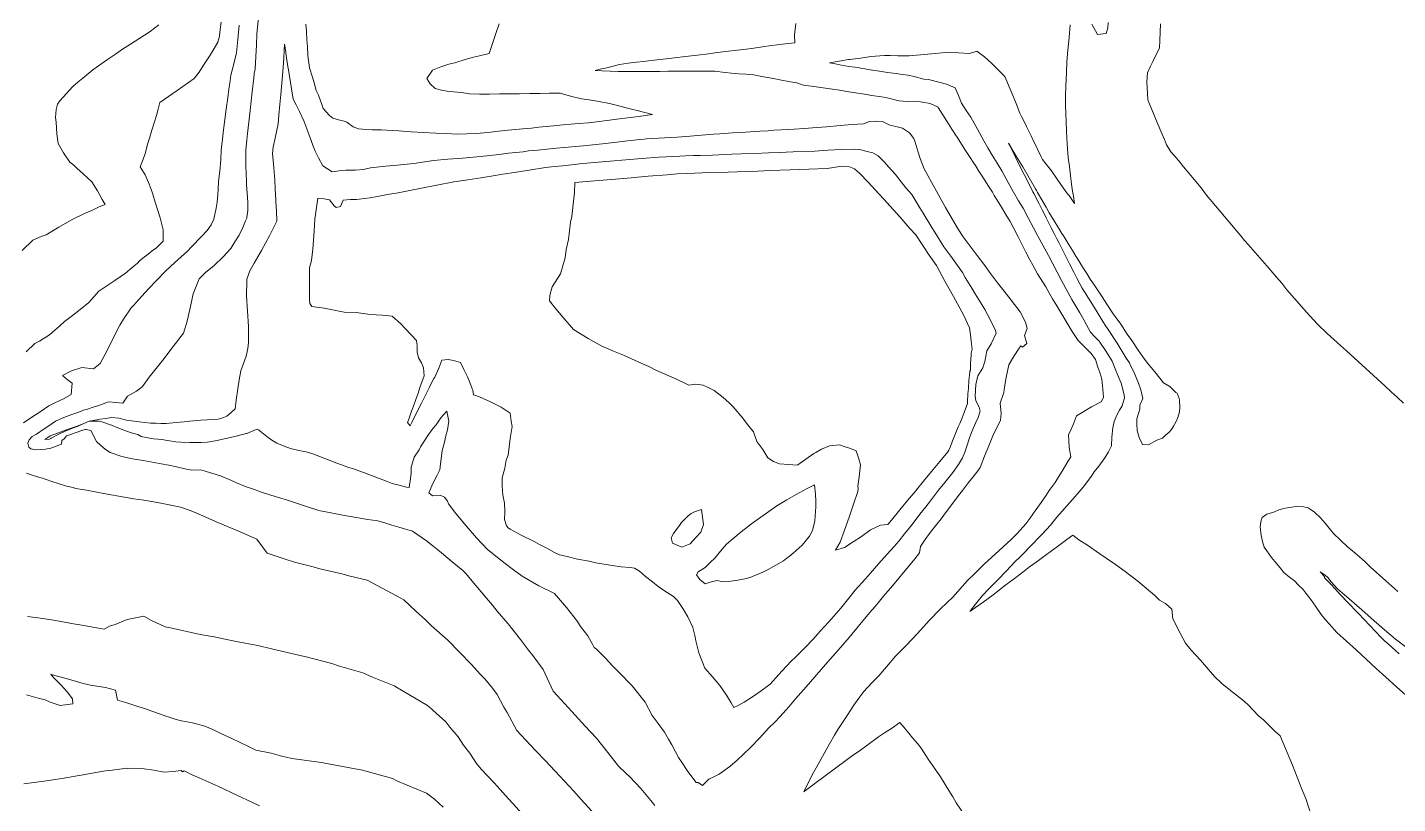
# Model space of a CAD drawing. Header units: inches. Extents: x 11351264 to 11356330, y 6702313 to 6706468.
# Drawn here: x 11354518 to 11355051, y 6703444 to 6703746 of the extents above; entities that cross this region are included whole.
import ezdxf

# ---------------------------------------------------------------- set-up
doc = ezdxf.new("R2010")
doc.units = ezdxf.units.IN
doc.header["$MEASUREMENT"] = 0
doc.layers.add('Shumate_Contours_clip1', color=7, linetype='Continuous', lineweight=0)

msp = doc.modelspace()

# ---------------------------------------------------------------- linework, layer by layer
at = {"layer": 'Shumate_Contours_clip1'}
for points, elevation in [([(11354593.38, 6703747.8), (11354593.06, 6703744.91), (11354592.76, 6703742.41), (11354592.69, 6703741.8), (11354592.14, 6703739.97), (11354590.7, 6703737.53), (11354589.21, 6703735.01), (11354586.6, 6703731), (11354584.89, 6703728.32), (11354582.98, 6703725.84), (11354576.3, 6703721.19), (11354569.56, 6703716.57), (11354568.96, 6703713.96), (11354568.32, 6703711.47), (11354566.52, 6703705.78), (11354565.76, 6703703.02), (11354564.86, 6703700.34), (11354563.95, 6703696.58), (11354562.87, 6703693.86), (11354561.95, 6703691.6), (11354563.85, 6703688.46), (11354565.24, 6703685.43), (11354566.09, 6703683.13), (11354566.91, 6703680.88), (11354567.83, 6703677.81), (11354568.75, 6703675), (11354569.69, 6703671.72), (11354570.93, 6703667.08), (11354570.87, 6703662.64), (11354568.27, 6703660.13), (11354566.6, 6703658.87), (11354565.11, 6703657.66), (11354563.56, 6703656.41), (11354561.72, 6703654.97), (11354560.85, 6703654.14), (11354558.69, 6703652.32), (11354556.25, 6703650.2), (11354552.04, 6703647.42), (11354548.96, 6703645.31), (11354545.93, 6703643.17), (11354541.95, 6703638.78), (11354538.6, 6703636.16), (11354535.63, 6703633.81), (11354532.57, 6703631.42), (11354530.54, 6703629.6), (11354528.8, 6703628.09), (11354526.63, 6703626.28), (11354522.81, 6703623.86), (11354521.03, 6703622.87), (11354517.61, 6703619.64)], 1380), ([(11354607.97, 6703749.61), (11354607.36, 6703743.22), (11354607.15, 6703738.78), (11354606.95, 6703734.45), (11354606.64, 6703729.48), (11354606.32, 6703727.76), (11354606.1, 6703726.09), (11354605.53, 6703720.69), (11354605.11, 6703717.04), (11354604.68, 6703713.38), (11354604.16, 6703708.85), (11354603.7, 6703704.54), (11354603.41, 6703701.92), (11354603.01, 6703698.21), (11354603.02, 6703695.16), (11354603.09, 6703692.11), (11354603.18, 6703688.76), (11354603.28, 6703686.06), (11354603.28, 6703684.72), (11354603.49, 6703681.32), (11354603.84, 6703677.83), (11354603.85, 6703674.53), (11354603.44, 6703671.9), (11354603.41, 6703671.63), (11354602.95, 6703670.54), (11354601.85, 6703667.91), (11354600.38, 6703664.98), (11354598.77, 6703662.43), (11354597.15, 6703659.87), (11354594.27, 6703656.54), (11354590.78, 6703653.21), (11354587.41, 6703650.44), (11354584.84, 6703648.01), (11354582.61, 6703642.22), (11354581.22, 6703636.04), (11354580.2, 6703631.58), (11354578.86, 6703626.94), (11354574.82, 6703621.7), (11354570.74, 6703616.47), (11354565.51, 6703609.76), (11354562.88, 6703606.14), (11354560.52, 6703604.38), (11354557.01, 6703602.37), (11354555.21, 6703599.69), (11354552.39, 6703599.95), (11354549.93, 6703600.17), (11354549.31, 6703600.06), (11354545.93, 6703598.85), (11354543.72, 6703598.1), (11354541.42, 6703597.35), (11354539.94, 6703596.99), (11354538.11, 6703596.21), (11354535.43, 6703595.24), (11354533.36, 6703594.51), (11354531.64, 6703593.84), (11354529.09, 6703592.73), (11354526.42, 6703590.93), (11354524.63, 6703589.68), (11354521.65, 6703587.6), (11354519.96, 6703586.7), (11354518.84, 6703585.48), (11354518.23, 6703584.22), (11354518.72, 6703582.55), (11354519.45, 6703581.92), (11354521.2, 6703581.6), (11354525.12, 6703581.78), (11354527.25, 6703582.21), (11354529.25, 6703582.98), (11354531.32, 6703583.76), (11354531.44, 6703585.23), (11354532.39, 6703585.79), (11354533.32, 6703586.97), (11354535.4, 6703587.69), (11354535.85, 6703587.86), (11354540.06, 6703589.3), (11354540.56, 6703589.42), (11354540.95, 6703589.44), (11354542.78, 6703589.09), (11354545, 6703584.76), (11354546.52, 6703583.32), (11354548.48, 6703581.64), (11354550.33, 6703580.58), (11354554.79, 6703578.94), (11354559.02, 6703578.09), (11354563.08, 6703577.39), (11354567.41, 6703576.65), (11354570.08, 6703576.17), (11354573.09, 6703575.58), (11354575.54, 6703575.08), (11354579.33, 6703574.12), (11354581.4, 6703573.78), (11354585.93, 6703573.6), (11354593.13, 6703571.46), (11354597.48, 6703569.66), (11354599.44, 6703568.76), (11354603.22, 6703567.13), (11354605.69, 6703566.44), (11354609.19, 6703565.13), (11354612.69, 6703563.98), (11354615.68, 6703563.06), (11354619.28, 6703561.97), (11354621.23, 6703561.4), (11354626.29, 6703559.73), (11354631.43, 6703558.04), (11354640.79, 6703556.16), (11354642.91, 6703555.81), (11354650.43, 6703554.54), (11354654.38, 6703553.92), (11354657.43, 6703553.08), (11354659.83, 6703552.32), (11354662.51, 6703551.5), (11354667.86, 6703549.95), (11354673.27, 6703546.22), (11354675.77, 6703544.26), (11354678.32, 6703542.17), (11354681.55, 6703539.45), (11354683.25, 6703538.02), (11354687.42, 6703534.61), (11354688.45, 6703533.6), (11354692.4, 6703528.82), (11354696.63, 6703523.86), (11354698.89, 6703521.19), (11354700.82, 6703518.89), (11354705.07, 6703513.96), (11354709.86, 6703507.82), (11354712.92, 6703503.74), (11354714.58, 6703501.59), (11354718.61, 6703496.18), (11354722.53, 6703487.74), (11354724.03, 6703486.07), (11354729.8, 6703479.86), (11354734.93, 6703474.2), (11354737.08, 6703471.99), (11354739.32, 6703469.55), (11354743.79, 6703463.96), (11354747.98, 6703458.57), (11354750.8, 6703455.93), (11354752.34, 6703454.45), (11354756.65, 6703449.92), (11354758.55, 6703447.58), (11354760.47, 6703445.25), (11354762.07, 6703443.34)], 1376), ([(11354701.6, 6703747.09), (11354700.21, 6703743.38), (11354697.7, 6703735.57), (11354693.84, 6703734.68), (11354691.5, 6703734.14), (11354688.31, 6703733.27), (11354684.33, 6703731.91), (11354681.96, 6703731.39), (11354678.92, 6703730.38), (11354675.6, 6703729.11), (11354673.39, 6703725.9), (11354674.77, 6703723.83), (11354676.68, 6703721.95), (11354679.62, 6703721.2), (11354682.27, 6703720.89), (11354686.91, 6703720.45), (11354690.01, 6703719.9), (11354693.84, 6703719.85), (11354697.74, 6703719.84), (11354701.69, 6703719.86), (11354704.41, 6703719.9), (11354704.92, 6703719.9), (11354705.35, 6703719.89), (11354709.4, 6703719.94), (11354713.45, 6703720), (11354717.51, 6703720.07), (11354721, 6703720.13), (11354721.43, 6703720.12), (11354725.2, 6703720.12), (11354729.25, 6703719.02), (11354733.56, 6703718), (11354736.54, 6703717.64), (11354740.38, 6703716.94), (11354744.43, 6703716.2), (11354747.6, 6703715.35), (11354750.95, 6703714.49), (11354753.03, 6703713.96), (11354755.17, 6703713.41), (11354757.65, 6703712.78), (11354761.22, 6703711.84), (11354757.58, 6703711.37), (11354754.7, 6703711), (11354751.54, 6703710.6), (11354749.29, 6703710.31), (11354746.35, 6703709.93), (11354743.41, 6703709.56), (11354740.47, 6703709.18), (11354736.27, 6703708.71), (11354732.28, 6703708.34), (11354729.37, 6703708.08), (11354726.46, 6703707.81), (11354722.71, 6703707.45), (11354719.85, 6703707.19), (11354717, 6703706.92), (11354714.05, 6703706.62), (11354710.71, 6703706.3), (11354707.85, 6703706.02), (11354704.99, 6703705.75), (11354701.25, 6703705.35), (11354698.29, 6703705.06), (11354695.6, 6703704.78), (11354692.73, 6703704.49), (11354685.24, 6703704.22), (11354680.91, 6703704.47), (11354676.87, 6703704.69), (11354672.1, 6703704.95), (11354667.34, 6703705.21), (11354662.57, 6703705.5), (11354657.81, 6703705.82), (11354655.81, 6703705.99), (11354652.19, 6703705.87), (11354650, 6703706.04), (11354646.82, 6703706.34), (11354644.74, 6703707.14), (11354642.33, 6703708.85), (11354641.24, 6703709.28), (11354639.06, 6703709.8), (11354636.91, 6703710.52), (11354635.56, 6703711.54), (11354633.05, 6703714.24), (11354632.42, 6703716.15), (11354631.28, 6703719.36), (11354630.44, 6703721.18), (11354629.57, 6703724.24), (11354628.91, 6703726.37), (11354627.78, 6703730.01), (11354627.15, 6703734.77), (11354626.95, 6703738.33), (11354626.77, 6703740.87), (11354626.56, 6703744.25), (11354626.34, 6703747.02)], 1376), ([(11354816.87, 6703747.19), (11354816.43, 6703742.71), (11354816.49, 6703739.77), (11354813.94, 6703739.47), (11354810.49, 6703739.05), (11354806.58, 6703738.56), (11354804.89, 6703738.3), (11354799.63, 6703737.59), (11354796.55, 6703737.17), (11354792.95, 6703736.7), (11354788.52, 6703736.19), (11354785.39, 6703735.81), (11354782.93, 6703735.52), (11354778.71, 6703734.99), (11354773.95, 6703734.41), (11354769.77, 6703733.91), (11354766.41, 6703733.52), (11354760.63, 6703732.82), (11354757.71, 6703732.49), (11354754.91, 6703732.17), (11354751.7, 6703731.81), (11354748.36, 6703731.29), (11354745.86, 6703730.68), (11354743.36, 6703730.07), (11354740.87, 6703729.45), (11354738.83, 6703728.94), (11354741.46, 6703728.84), (11354744.65, 6703728.74), (11354747.84, 6703728.64), (11354751.03, 6703728.55), (11354753.7, 6703728.55), (11354757.72, 6703728.59), (11354760.89, 6703728.62), (11354764.07, 6703728.65), (11354767.25, 6703728.67), (11354770.12, 6703728.7), (11354773.09, 6703728.72), (11354777.42, 6703728.77), (11354780.65, 6703728.76), (11354785.44, 6703728.7), (11354789.35, 6703728.27), (11354791.9, 6703728.01), (11354794.7, 6703727.7), (11354797.5, 6703727.5), (11354800.58, 6703727.26), (11354803.01, 6703726.84), (11354805.07, 6703726.46), (11354808.22, 6703725.87), (11354810.61, 6703725.35), (11354814.71, 6703724.61), (11354817.26, 6703724.17), (11354819.3, 6703723.44), (11354820.69, 6703723.17), (11354822.99, 6703722.85), (11354826.63, 6703722.33), (11354830.27, 6703721.81), (11354833.91, 6703721.29), (11354837.44, 6703720.69), (11354840.09, 6703720.27), (11354842.87, 6703719.86), (11354846.42, 6703719.32), (11354850.21, 6703718.73), (11354851.94, 6703718.43), (11354854.52, 6703717.85), (11354856.98, 6703717.14), (11354860.29, 6703716.96), (11354863.14, 6703717.05), (11354865.4, 6703716.86), (11354866.02, 6703716.67), (11354866.15, 6703716.63), (11354869.14, 6703716.16), (11354871.97, 6703714.83), (11354872.19, 6703714.69), (11354872.26, 6703714.59), (11354874.02, 6703711.82), (11354876.29, 6703708.26), (11354877.61, 6703706.18), (11354879.25, 6703703.59), (11354879.37, 6703703.41), (11354880.91, 6703700.99), (11354882.63, 6703698.3), (11354884.36, 6703695.6), (11354886.1, 6703692.91), (11354886.72, 6703692.02), (11354888.08, 6703689.9), (11354889.84, 6703687.16), (11354891.59, 6703684.43), (11354893.32, 6703681.7), (11354894.05, 6703680.36), (11354895.15, 6703678.63), (11354896.88, 6703675.86), (11354898.59, 6703673.08), (11354900.29, 6703670.31), (11354901.38, 6703668.15), (11354903.43, 6703664.1), (11354904.89, 6703661.21), (11354906.36, 6703658.33), (11354907.87, 6703655.47), (11354909.01, 6703653.36), (11354910.85, 6703649.95), (11354914.04, 6703644.95), (11354915.68, 6703642.11), (11354916.73, 6703640.25), (11354918.34, 6703637.47), (11354920.36, 6703634.29), (11354922.01, 6703631.5), (11354924.29, 6703627.55), (11354926.69, 6703624.08), (11354929.16, 6703621.59), (11354931.73, 6703619.03), (11354933.35, 6703616.62), (11354934.32, 6703613.71), (11354935.05, 6703611.56), (11354935.86, 6703609.02), (11354936.27, 6703605.18), (11354936.52, 6703601.98), (11354936.28, 6703601.37), (11354935.61, 6703600.2), (11354931.84, 6703598.24), (11354928.85, 6703596.51), (11354926.03, 6703594.76), (11354924.8, 6703591.65), (11354923.97, 6703589.65), (11354922.95, 6703587.42), (11354923.02, 6703585.06), (11354923.15, 6703582.49), (11354923.78, 6703578.88), (11354922.69, 6703577.03), (11354920.49, 6703573.26), (11354918.88, 6703570.79), (11354917.75, 6703568.93), (11354915.38, 6703565.71), (11354914.04, 6703563.71), (11354911.62, 6703560.25), (11354909.31, 6703556.9), (11354907.83, 6703554.89), (11354906.35, 6703552.75), (11354903.12, 6703549.24), (11354900.66, 6703546.67), (11354895.89, 6703542.39), (11354890.07, 6703537.11), (11354886.56, 6703533.64), (11354883.67, 6703530.77), (11354880.68, 6703527.46), (11354878.01, 6703524.47), (11354873.2, 6703519.71), (11354868.73, 6703515.23), (11354865.47, 6703511.59), (11354862.43, 6703508.19), (11354859.3, 6703505.06), (11354855.69, 6703501.35), (11354852.16, 6703497.18), (11354849.2, 6703493.68), (11354846.72, 6703491.21), (11354843.17, 6703487.52), (11354840.73, 6703484.19), (11354839.47, 6703482.28), (11354836.84, 6703478.37), (11354833.52, 6703473.26), (11354831.98, 6703470.64), (11354829.99, 6703467.25), (11354826.56, 6703461.23), (11354824.84, 6703457.94), (11354823.3, 6703455.21), (11354820.36, 6703449.4), (11354820.26, 6703449.24), (11354820.21, 6703449.14), (11354820, 6703448.68), (11354820.32, 6703448.91), (11354820.59, 6703449.11), (11354824.32, 6703451.84), (11354828.33, 6703454.82), (11354832.34, 6703457.8), (11354836.38, 6703460.87), (11354838.46, 6703462.34), (11354841.97, 6703464.87), (11354844.56, 6703466.72), (11354849.03, 6703470.07), (11354851.8, 6703471.8), (11354854.07, 6703473.26), (11354857.35, 6703475.54), (11354858.86, 6703473.75), (11354860.77, 6703471.49), (11354862.29, 6703469.69), (11354864.16, 6703467.4), (11354865.57, 6703465.66), (11354868.33, 6703461.35), (11354872.02, 6703456.15), (11354873.18, 6703454.47), (11354876.36, 6703449.21), (11354877.89, 6703446.67), (11354879.18, 6703444.39), (11354882.29, 6703439.9)], 1374), ([(11354938.3, 6703747.7), (11354938.24, 6703745.53), (11354937.6, 6703743.4), (11354934.2, 6703742.99), (11354931.98, 6703747.05)], 1372), ([(11354958.67, 6703747.14), (11354958.43, 6703740.7), (11354958.32, 6703737.76), (11354955.75, 6703732.49), (11354954.75, 6703730.69), (11354953.69, 6703728.07), (11354953.39, 6703724.55), (11354953.76, 6703717.78), (11354953.76, 6703717.53), (11354953.83, 6703717.38), (11354953.87, 6703717.23), (11354955.51, 6703713.17), (11354957.35, 6703708.83), (11354959.22, 6703704.49), (11354960.24, 6703702.13), (11354961.07, 6703700.15), (11354961.89, 6703698.73), (11354962.73, 6703697.36), (11354964.2, 6703695.66), (11354966.27, 6703693.18), (11354967.68, 6703691.56), (11354969.8, 6703688.98), (11354971.12, 6703687.46), (11354974.51, 6703683.37), (11354976.52, 6703680.58), (11354978.03, 6703678.83), (11354980.04, 6703676.39), (11354981.49, 6703674.72), (11354983.57, 6703672.19), (11354984.94, 6703670.6), (11354988.4, 6703666.49), (11354989.88, 6703664.73), (11354991.36, 6703662.93), (11354992.72, 6703661.42), (11354996.43, 6703657.19), (11355000, 6703653.09), (11355000.12, 6703652.95), (11355003.81, 6703648.71), (11355005.81, 6703646.28), (11355007.85, 6703643.76), (11355011.87, 6703639.19), (11355015.37, 6703635.24), (11355019.69, 6703630.39), (11355023.48, 6703626.84), (11355028.73, 6703622.08), (11355030.97, 6703620.05), (11355038.46, 6703613.23), (11355045.94, 6703606.4), (11355048.35, 6703604.17), (11355050.73, 6703602), (11355053.23, 6703599.75)], 1370), ([(11354569.26, 6703746.68), (11354565.81, 6703744.12), (11354563.57, 6703742.68), (11354558.25, 6703739.17), (11354555.02, 6703737.23), (11354552.42, 6703735.37), (11354549.3, 6703733.24), (11354543.55, 6703729.26), (11354539.64, 6703726.01), (11354537.7, 6703724.44), (11354535.71, 6703722.81), (11354530.66, 6703717.21), (11354529.79, 6703715.89), (11354529.25, 6703713.82), (11354529.08, 6703710.76), (11354529.24, 6703708.95), (11354529.52, 6703704.37), (11354530.03, 6703700.62), (11354532.08, 6703697.04), (11354534.58, 6703693.31), (11354536.2, 6703692.16), (11354537.28, 6703691.07), (11354539.74, 6703688.85), (11354543.19, 6703685.74), (11354545.36, 6703682.17), (11354547.22, 6703678.91), (11354548.29, 6703676.89), (11354546, 6703676), (11354543.39, 6703674.69), (11354540.06, 6703673.31), (11354535.49, 6703671.03), (11354530.28, 6703668.08), (11354525.37, 6703665.18), (11354523.39, 6703664.48), (11354520.18, 6703663.08), (11354516.06, 6703659.09)], 1382), ([(11354600.4, 6703746.66), (11354599.94, 6703741.04), (11354599.41, 6703735.86), (11354598.18, 6703731.09), (11354597.16, 6703727.23), (11354596.75, 6703724.05), (11354596.45, 6703721.78), (11354595.99, 6703718.41), (11354595.4, 6703713.93), (11354594.91, 6703709.92), (11354594.41, 6703705.91), (11354593.82, 6703701.17), (11354593.5, 6703698.15), (11354593.29, 6703694.21), (11354592.93, 6703689.92), (11354592.46, 6703685.8), (11354592.28, 6703682.82), (11354592.09, 6703680.65), (11354591.85, 6703677.76), (11354591.47, 6703675.47), (11354590.59, 6703671.19), (11354589.51, 6703669.03), (11354587.96, 6703666.82), (11354585.99, 6703664.55), (11354581.73, 6703660.28), (11354580.36, 6703658.83), (11354576.67, 6703655.51), (11354573.73, 6703652.85), (11354571.74, 6703650.94), (11354568.24, 6703647.42), (11354565.28, 6703644.26), (11354562.64, 6703641.27), (11354560.28, 6703638.63), (11354559.61, 6703637.95), (11354558.39, 6703636.79), (11354555.47, 6703632.32), (11354553.99, 6703630.05), (11354551.21, 6703624.43), (11354549.33, 6703620.64), (11354546.4, 6703615.18), (11354543.75, 6703613.01), (11354539.22, 6703613.56), (11354535.28, 6703612.3), (11354531.8, 6703610.48), (11354533.58, 6703608.94), (11354535.49, 6703607.43), (11354535.12, 6703603.02), (11354532.16, 6703601.43), (11354528.81, 6703599.88), (11354526.46, 6703598.68), (11354523.42, 6703596.65), (11354519.08, 6703593.8), (11354516.54, 6703592.09)], 1378), ([(11354923.57, 6703746.76), (11354923.11, 6703741.85), (11354922.62, 6703736.94), (11354922.25, 6703732.3), (11354922.09, 6703728.08), (11354921.87, 6703722.98), (11354921.79, 6703718.84), (11354921.69, 6703715.25), (11354921.84, 6703712.44), (11354921.95, 6703709.03), (11354922.16, 6703705.51), (11354922.29, 6703702.74), (11354922.48, 6703698.52), (11354922.8, 6703695.14), (11354923.27, 6703691.67), (11354923.71, 6703688.21), (11354924.14, 6703684.75), (11354924.43, 6703682.11), (11354924.79, 6703680.1), (11354925.27, 6703677.28), (11354923.11, 6703680.37), (11354922.51, 6703681.08), (11354920.88, 6703683.33), (11354918.56, 6703686.71), (11354916.26, 6703689.97), (11354914.26, 6703692.55), (11354912.82, 6703694.35), (11354912.29, 6703695.47), (11354912.25, 6703695.55), (11354911.29, 6703697.54), (11354910.31, 6703699.56), (11354909.33, 6703701.58), (11354908.35, 6703703.61), (11354906.6, 6703707.21), (11354905.65, 6703709.15), (11354904.69, 6703711.09), (11354904.02, 6703712.4), (11354902.56, 6703716.13), (11354901.01, 6703719.89), (11354899.87, 6703722.67), (11354898.3, 6703726.4), (11354897.59, 6703727.13), (11354895.82, 6703728.98), (11354893.07, 6703731.77), (11354890.23, 6703734.34), (11354887.24, 6703736.54), (11354884.39, 6703735.57), (11354880.11, 6703735.84), (11354876.58, 6703736.05), (11354868.21, 6703735.3), (11354861.02, 6703734.72), (11354858.59, 6703734.7), (11354856.56, 6703734.69), (11354853.51, 6703734.79), (11354851.32, 6703734.87), (11354846.07, 6703734.45), (11354842.05, 6703733.84), (11354837.91, 6703733.21), (11354837.32, 6703733.21), (11354833.8, 6703732.64), (11354829.97, 6703731.97), (11354832.22, 6703731.55), (11354834.61, 6703731.09), (11354837.51, 6703730.58), (11354839.97, 6703730.23), (11354843.75, 6703729.6), (11354845.79, 6703729.26), (11354850.27, 6703728.55), (11354852.42, 6703728.25), (11354855.94, 6703727.76), (11354857.52, 6703727.5), (11354860.42, 6703727.18), (11354862.88, 6703726.71), (11354866.71, 6703725.59), (11354868.43, 6703725.5), (11354872.95, 6703724.34), (11354875.45, 6703723.69), (11354878.78, 6703722.2), (11354880.08, 6703719.33), (11354881.37, 6703716.27), (11354883.08, 6703713.49), (11354884.97, 6703710.85), (11354887.51, 6703706.18), (11354889.98, 6703701.67), (11354891.6, 6703698.94), (11354893.28, 6703696.1), (11354895.16, 6703692.95), (11354896.95, 6703689.98), (11354899.41, 6703685.52), (11354901.52, 6703681.66), (11354903.5, 6703678.34), (11354905.24, 6703675.43), (11354907.39, 6703671.51), (11354909.36, 6703667.81), (11354910.92, 6703664.86), (11354912.88, 6703661.15), (11354915.08, 6703657.04), (11354916.67, 6703654.07), (11354918.46, 6703650.64), (11354920.16, 6703647.31), (11354922.61, 6703642.88), (11354924.2, 6703640.04), (11354927.32, 6703634.87), (11354928.86, 6703632.12), (11354929.93, 6703630.13), (11354931.5, 6703627.31), (11354933.18, 6703625.51), (11354934.87, 6703623.82), (11354937.51, 6703619.8), (11354939.93, 6703615.98), (11354941, 6703613.08), (11354942.25, 6703610.22), (11354943.43, 6703607.51), (11354944.59, 6703602.88), (11354944.68, 6703601.74), (11354943.76, 6703598.65), (11354942.69, 6703596.92), (11354941.72, 6703595.06), (11354940.7, 6703592.61), (11354940.12, 6703590.17), (11354939.7, 6703586.46), (11354939.58, 6703583.09), (11354938.41, 6703580.74), (11354937.06, 6703578.4), (11354934.7, 6703575.28), (11354932.95, 6703573), (11354931.79, 6703571.33), (11354928.63, 6703567.07), (11354925.54, 6703563.48), (11354922.41, 6703559.89), (11354918.38, 6703555.4), (11354915.94, 6703552.33), (11354912.63, 6703548.82), (11354911.04, 6703547.17), (11354909.28, 6703545.32), (11354907.47, 6703543.44), (11354905.91, 6703541.81), (11354903.9, 6703539.72), (11354902.1, 6703538.03), (11354898.75, 6703534.56), (11354895.41, 6703531.09), (11354892.07, 6703527.63), (11354889.37, 6703524.79), (11354886.81, 6703521.56), (11354884.58, 6703518.75), (11354886.75, 6703520.26), (11354889.79, 6703522.38), (11354893.63, 6703525.24), (11354898.59, 6703529.07), (11354901.38, 6703531.21), (11354905.14, 6703534.08), (11354907.77, 6703536.05), (11354909.46, 6703537.3), (11354911.19, 6703538.57), (11354913.79, 6703540.5), (11354916.28, 6703542.33), (11354918.12, 6703543.67), (11354920.18, 6703545.16), (11354922.27, 6703546.69), (11354924.65, 6703548.36), (11354926.98, 6703546.61), (11354930.64, 6703544.21), (11354934.73, 6703541.43), (11354941.16, 6703537.03), (11354944.91, 6703534.22), (11354949.87, 6703530.47), (11354956.42, 6703524.92), (11354958.35, 6703523.18), (11354960.67, 6703521.8), (11354963.12, 6703519.69), (11354963.52, 6703515.85), (11354966.29, 6703510.37), (11354968.37, 6703506.44), (11354970.58, 6703503.72), (11354972.38, 6703501.71), (11354974.25, 6703499.78), (11354979.74, 6703493.5), (11354982.59, 6703490.77), (11354985.93, 6703488.09), (11354990.52, 6703484.44), (11354992.59, 6703482.55), (11354996.84, 6703478.24), (11354998.87, 6703476.46), (11355000, 6703475.34), (11355003.25, 6703472.11), (11355005.19, 6703470.37), (11355010.07, 6703459.03), (11355013.7, 6703449.73), (11355015.2, 6703446.05), (11355017.37, 6703439.15)], 1372), ([(11354517.76, 6703572.49), (11354520.37, 6703571.63), (11354522.94, 6703570.8), (11354523.94, 6703570.51), (11354525.07, 6703570.11), (11354527.93, 6703569.14), (11354530.07, 6703568.45), (11354533.3, 6703567.43), (11354535.94, 6703566.9), (11354536.86, 6703566.59), (11354540.48, 6703566.02), (11354548.45, 6703564.51), (11354555.91, 6703563.14), (11354559.45, 6703562.56), (11354563.33, 6703561.95), (11354565.7, 6703561.61), (11354569.39, 6703560.91), (11354573.91, 6703560.02), (11354577.67, 6703559.31), (11354581.81, 6703557.81), (11354586.36, 6703555.88), (11354591.23, 6703553.73), (11354594.59, 6703552.3), (11354599.87, 6703550.09), (11354607.29, 6703546.91), (11354611.38, 6703541.47), (11354617.92, 6703539.18), (11354622.01, 6703537.91), (11354629.17, 6703536.14), (11354631.35, 6703535.49), (11354640.83, 6703533.23), (11354643.14, 6703532.66), (11354650.23, 6703530.9), (11354661.68, 6703524.82), (11354664.45, 6703523.27), (11354669.08, 6703518.81), (11354672.86, 6703515.44), (11354675.29, 6703513.13), (11354681.55, 6703507.65), (11354686.22, 6703502.77), (11354690.72, 6703498.13), (11354694.12, 6703494.34), (11354696.02, 6703492.54), (11354698.93, 6703488.95), (11354700.76, 6703486.42), (11354703.32, 6703481.56), (11354704.59, 6703479.42), (11354708.46, 6703472.47), (11354711.82, 6703468.88), (11354715.78, 6703464.64), (11354719.5, 6703460.74), (11354723.15, 6703456.87), (11354727.08, 6703452.67), (11354730.47, 6703449.04), (11354733.46, 6703445.72), (11354738.84, 6703439.71)], 1378), ([(11355050.9, 6703526.55), (11355046.29, 6703530.63), (11355040.16, 6703536.09), (11355038.55, 6703537.82), (11355036.93, 6703539.22), (11355035.25, 6703540.65), (11355033.49, 6703542.15), (11355031.44, 6703543.91), (11355025.92, 6703549.1), (11355024.27, 6703551.08), (11355022.7, 6703553.08), (11355020.85, 6703555.19), (11355018.52, 6703557.35), (11355016.84, 6703558.52), (11355016.07, 6703558.97), (11355014.31, 6703559.44), (11355011.37, 6703559.59), (11355007.16, 6703558.83), (11355004.75, 6703558.2), (11355003.04, 6703557.41), (11355000.13, 6703556.59), (11355000, 6703556.5), (11354998.23, 6703555.21), (11354997.95, 6703554.68), (11354997.82, 6703554.13), (11354997.73, 6703553.47), (11354997.47, 6703551.63), (11354997.83, 6703548.32), (11354998.34, 6703545.97), (11354999.01, 6703543.76), (11355000, 6703542.36), (11355001.88, 6703539.71), (11355003.11, 6703538.12), (11355005.18, 6703535.65), (11355006.62, 6703533.91), (11355008.86, 6703532.13), (11355010.76, 6703530.6), (11355012.39, 6703528.99), (11355013.99, 6703527.44), (11355015.25, 6703525.85), (11355017.15, 6703523.39), (11355018.99, 6703520.79), (11355021.19, 6703517.61), (11355022.89, 6703515.44), (11355024.25, 6703513.93), (11355027.23, 6703510.61), (11355030.98, 6703507.2), (11355034.73, 6703503.79), (11355038.81, 6703500.05), (11355042.56, 6703496.62), (11355046.33, 6703493.19), (11355050.49, 6703489.41), (11355056.49, 6703484.08)], 1370), ([(11355054.73, 6703504.45), (11355050.1, 6703507.98), (11355048.26, 6703509.53), (11355046.69, 6703510.88), (11355041.8, 6703515.13), (11355036.91, 6703519.37), (11355032.02, 6703523.6), (11355027.46, 6703527.53), (11355025.08, 6703530.24), (11355023.72, 6703531.92), (11355022.71, 6703532.89), (11355020.8, 6703534.11), (11355022.4, 6703532.34), (11355022.47, 6703531.84), (11355024.61, 6703529.61), (11355026.8, 6703527.32), (11355027.04, 6703527.04), (11355031.18, 6703522.68), (11355035.63, 6703517.99), (11355040.07, 6703513.3), (11355044.51, 6703508.61), (11355045.83, 6703507.39), (11355047.17, 6703506.15), (11355051.53, 6703502.34)], 1368), ([(11354518.09, 6703516.83), (11354521.09, 6703516.38), (11354524.15, 6703516.02), (11354528.28, 6703515.38), (11354531.94, 6703514.69), (11354535.19, 6703514.11), (11354539.33, 6703513.4), (11354544.36, 6703512.51), (11354547.95, 6703511.92), (11354550.01, 6703512.99), (11354552.18, 6703513.66), (11354556.85, 6703515.58), (11354563.31, 6703516.97), (11354566.34, 6703515.27), (11354571.63, 6703512.79), (11354573.77, 6703512.45), (11354585.33, 6703509.85), (11354590.73, 6703508.95), (11354599.28, 6703507.09), (11354607.68, 6703505.5), (11354613.02, 6703504.18), (11354624.72, 6703501.53), (11354626.01, 6703501.24), (11354636.48, 6703498.57), (11354639.4, 6703497.54), (11354648.48, 6703494.85), (11354652.3, 6703493.26), (11354660.77, 6703489.79), (11354664.27, 6703487.83), (11354673.62, 6703482.26), (11354674.59, 6703481.49), (11354675.17, 6703480.97), (11354675.73, 6703480.42), (11354680.76, 6703475.86), (11354682.31, 6703473.84), (11354685.66, 6703470.02), (11354687.66, 6703466.8), (11354690.11, 6703463.7), (11354692.77, 6703459.67), (11354694.59, 6703457.41), (11354699.57, 6703452.09), (11354701.89, 6703449.56), (11354704.06, 6703447.28), (11354710.78, 6703439.88)], 1380), ([(11354517.73, 6703486.36), (11354522.24, 6703485.06), (11354525.06, 6703484.35), (11354527, 6703483.54), (11354530.79, 6703482.14), (11354535.78, 6703482.9), (11354535.63, 6703484.8), (11354533.55, 6703487.46), (11354531.18, 6703490.15), (11354528.29, 6703493.14), (11354527.51, 6703494.04), (11354527.25, 6703494.33), (11354527.9, 6703494.15), (11354530.16, 6703493.51), (11354532.65, 6703492.82), (11354535.91, 6703491.96), (11354539.81, 6703490.75), (11354542.65, 6703490.05), (11354548.41, 6703489.23), (11354552.4, 6703488.12), (11354553.18, 6703484.22), (11354556.77, 6703483.22), (11354561.01, 6703481.86), (11354563.68, 6703480.98), (11354566.93, 6703479.83), (11354569.51, 6703478.96), (11354571.88, 6703478.12), (11354573.26, 6703477.69), (11354575.95, 6703476.75), (11354578.04, 6703476.21), (11354582.26, 6703475.42), (11354587.04, 6703474.22), (11354590.14, 6703472.89), (11354593.3, 6703471.38), (11354597.53, 6703469.37), (11354604.05, 6703466.25), (11354606.88, 6703464.89), (11354612.85, 6703463.65), (11354616.46, 6703462.69), (11354620.94, 6703461.66), (11354632.47, 6703460.01), (11354638.61, 6703458.94), (11354648.46, 6703457.01), (11354660.09, 6703453.85), (11354662, 6703452.85), (11354673.24, 6703448.07), (11354676.4, 6703445.86), (11354679.72, 6703442.7)], 1382), ([(11354516.65, 6703451.78), (11354523.56, 6703452.68), (11354531.66, 6703453.83), (11354537.51, 6703454.85), (11354539.72, 6703455.25), (11354543.33, 6703455.92), (11354548.5, 6703456.77), (11354551.08, 6703457.12), (11354555.85, 6703457.69), (11354556.56, 6703457.84), (11354557.02, 6703457.72), (11354559.35, 6703457.84), (11354563.53, 6703457.59), (11354567.24, 6703457.12), (11354571.32, 6703456.29), (11354574.78, 6703456.5), (11354577.92, 6703456.93), (11354578.43, 6703456.48), (11354579.04, 6703456.76), (11354582.22, 6703455.31), (11354585.14, 6703453.99), (11354588.67, 6703452.4), (11354592.19, 6703450.82), (11354599.8, 6703447.17), (11354605.35, 6703444.6), (11354608.38, 6703443.19)], 1384)]:
    msp.add_lwpolyline(points, dxfattribs=dict(at, elevation=elevation))
for points, elevation in [([(11354524.84, 6703585.53), (11354526.74, 6703585.71), (11354527.23, 6703585.91), (11354527.38, 6703586.06), (11354530.36, 6703587.6), (11354533.29, 6703589.02), (11354533.32, 6703589.05), (11354533.4, 6703589.08), (11354535.64, 6703589.95), (11354537.86, 6703590.8), (11354537.88, 6703590.81), (11354540, 6703591.75), (11354542.13, 6703592.69), (11354545.83, 6703592.74), (11354546.59, 6703592.58), (11354550.83, 6703591.16), (11354553.21, 6703590.13), (11354554.94, 6703589.5), (11354556.98, 6703588.73), (11354559.02, 6703588.1), (11354561.04, 6703587.49), (11354562.37, 6703586.74), (11354564.98, 6703586.19), (11354567.12, 6703585.84), (11354568.77, 6703585.73), (11354570.36, 6703585.55), (11354572.52, 6703585.22), (11354575.83, 6703584.72), (11354577.81, 6703584.6), (11354581.26, 6703584.4), (11354585.68, 6703584.4), (11354588.15, 6703584.52), (11354591.93, 6703585.23), (11354594.56, 6703585.81), (11354595.45, 6703585.92), (11354595.96, 6703586.09), (11354599.74, 6703587.04), (11354603.14, 6703587.85), (11354603.29, 6703587.92), (11354603.36, 6703587.96), (11354606.99, 6703589.49), (11354607.5, 6703589.57), (11354607.92, 6703589.36), (11354611.26, 6703586.71), (11354613.16, 6703585.37), (11354615.12, 6703584.22), (11354617.94, 6703582.99), (11354620.37, 6703582.06), (11354623.61, 6703581.36), (11354626.44, 6703580.8), (11354629.03, 6703580.02), (11354633.72, 6703578.26), (11354638.36, 6703576.42), (11354643.1, 6703574.7), (11354645.24, 6703574.02), (11354647.31, 6703573.27), (11354649.19, 6703572.57), (11354653.61, 6703570.96), (11354657.96, 6703569.29), (11354659.9, 6703568.54), (11354662.61, 6703567.82), (11354665.45, 6703567.08), (11354666.48, 6703566.9), (11354667.08, 6703570.4), (11354667.3, 6703572.63), (11354667.27, 6703574.79), (11354667.79, 6703576.5), (11354668.44, 6703578.66), (11354670.37, 6703581.57), (11354670.97, 6703582.72), (11354672.89, 6703585.72), (11354673.79, 6703587.19), (11354675.88, 6703589.96), (11354677.04, 6703591.28), (11354678.84, 6703593.99), (11354681.19, 6703596.63), (11354681.94, 6703592.67), (11354681.41, 6703589.33), (11354680.84, 6703587.01), (11354680.15, 6703584.06), (11354679.43, 6703581.36), (11354679.07, 6703579.05), (11354678.71, 6703576.08), (11354678.47, 6703573.83), (11354677.37, 6703571.78), (11354675.69, 6703568.51), (11354674.19, 6703564.85), (11354675.59, 6703563.71), (11354678.58, 6703563.97), (11354680.26, 6703563.14), (11354681.2, 6703562), (11354681.48, 6703561.58), (11354681.9, 6703560.58), (11354684.75, 6703556.85), (11354688.71, 6703552.02), (11354692.74, 6703547.34), (11354697, 6703542.84), (11354702, 6703538.84), (11354703.88, 6703537.39), (11354707.14, 6703534.98), (11354710.53, 6703532.43), (11354716.99, 6703528.68), (11354723.01, 6703525.69), (11354727.68, 6703520.34), (11354731.98, 6703514.87), (11354733.2, 6703512.87), (11354735.95, 6703509.31), (11354737.93, 6703505.8), (11354738.46, 6703504.74), (11354739.4, 6703504.15), (11354742.69, 6703500.72), (11354745.79, 6703497.49), (11354747.98, 6703495.27), (11354753.28, 6703489.84), (11354758.29, 6703483.51), (11354761.01, 6703478.29), (11354763.37, 6703475.18), (11354765.77, 6703471.82), (11354767.39, 6703469.11), (11354768.7, 6703466.87), (11354770.12, 6703464.19), (11354771.22, 6703461.94), (11354772.63, 6703459.95), (11354774.69, 6703456.97), (11354776.02, 6703455.04), (11354778.2, 6703452.31), (11354778.96, 6703452.33), (11354780.57, 6703451.15), (11354783.07, 6703453.58), (11354785.05, 6703454.53), (11354787.05, 6703455.55), (11354791.26, 6703458.54), (11354794.1, 6703460.95), (11354796.53, 6703463.28), (11354799.2, 6703465.84), (11354802.72, 6703469.54), (11354806.42, 6703473.47), (11354808.58, 6703475.62), (11354810.84, 6703477.91), (11354814.11, 6703481.66), (11354816.8, 6703484.75), (11354820.87, 6703489.43), (11354824.32, 6703493.4), (11354827.58, 6703497.16), (11354830.36, 6703500.35), (11354834.21, 6703504.73), (11354837.65, 6703508.68), (11354841.8, 6703513.67), (11354845.56, 6703518.18), (11354847.72, 6703520.74), (11354849.42, 6703522.78), (11354851.03, 6703524.69), (11354854.43, 6703528.72), (11354856.95, 6703531.73), (11354860.69, 6703536.16), (11354863.2, 6703539.23), (11354865.03, 6703541.52), (11354865.38, 6703543.99), (11354867.22, 6703546.72), (11354868.89, 6703549.02), (11354871.15, 6703551.98), (11354873.4, 6703554.73), (11354875.51, 6703557.55), (11354877.61, 6703560.37), (11354880.14, 6703563.82), (11354881.69, 6703565.75), (11354884.05, 6703568.84), (11354885.87, 6703571.13), (11354887.71, 6703573.38), (11354888.56, 6703574.64), (11354890.3, 6703579.09), (11354891.87, 6703583.14), (11354893.48, 6703587.07), (11354896.43, 6703593.12), (11354896.73, 6703595.74), (11354896.4, 6703599.66), (11354897.76, 6703603.84), (11354898.07, 6703605.87), (11354898.63, 6703609.66), (11354899.69, 6703614.58), (11354901.13, 6703617.06), (11354902.07, 6703618.53), (11354903.52, 6703620.73), (11354904.44, 6703621.99), (11354905.03, 6703621.43), (11354906.71, 6703622.86), (11354905.77, 6703625.94), (11354906.81, 6703628.71), (11354906.2, 6703631.23), (11354904.17, 6703635.17), (11354900.61, 6703639.78), (11354897.85, 6703643.28), (11354895.33, 6703646.51), (11354892.55, 6703650.11), (11354890.35, 6703653.19), (11354887.42, 6703657.06), (11354884.68, 6703660.69), (11354881.94, 6703664.31), (11354879.95, 6703667.29), (11354875.11, 6703675.79), (11354870.92, 6703683.3), (11354869.7, 6703685.54), (11354866.84, 6703690.75), (11354865.19, 6703694.77), (11354864.4, 6703697.28), (11354863.34, 6703701.18), (11354862.71, 6703702.6), (11354861.04, 6703704.71), (11354858.38, 6703706.59), (11354855.77, 6703707.28), (11354853.48, 6703707.7), (11354850.61, 6703709.16), (11354848.44, 6703709.28), (11354845.5, 6703709.19), (11354843.21, 6703708.27), (11354838.74, 6703707.96), (11354834.1, 6703707.59), (11354828.85, 6703707.12), (11354823.43, 6703706.72), (11354820.27, 6703706.5), (11354816.28, 6703706.23), (11354813.86, 6703706.08), (11354811.23, 6703705.91), (11354808.4, 6703705.74), (11354806.19, 6703705.6), (11354802.94, 6703705.4), (11354797.32, 6703705.05), (11354792.22, 6703704.71), (11354787.33, 6703704.39), (11354784.82, 6703704.22), (11354781.78, 6703704.02), (11354778.66, 6703703.7), (11354775.78, 6703703.43), (11354770.78, 6703703.11), (11354765.77, 6703702.81), (11354758.87, 6703702.44), (11354756.84, 6703702.23), (11354755.01, 6703702.02), (11354751.38, 6703701.62), (11354748.35, 6703701.26), (11354742.9, 6703700.66), (11354736.85, 6703699.99), (11354734.28, 6703699.75), (11354726.85, 6703699.05), (11354723.86, 6703698.77), (11354720.22, 6703698.42), (11354716.6, 6703698.07), (11354712.97, 6703697.71), (11354710.85, 6703697.41), (11354705.22, 6703696.81), (11354701.56, 6703696.39), (11354697.92, 6703695.96), (11354694.24, 6703695.52), (11354687.29, 6703694.98), (11354681.6, 6703694.48), (11354675.94, 6703693.95), (11354668.38, 6703692.89), (11354661.91, 6703692.24), (11354657.3, 6703691.79), (11354651.53, 6703691.18), (11354648.75, 6703690.52), (11354645.5, 6703690.25), (11354641.87, 6703690.19), (11354639.38, 6703690.03), (11354636.64, 6703689.65), (11354633.01, 6703691.99), (11354631.25, 6703695.09), (11354629.97, 6703697.67), (11354629.26, 6703699.58), (11354628.44, 6703701.83), (11354627.1, 6703705.3), (11354625.53, 6703709.41), (11354623.89, 6703712.99), (11354622.55, 6703715.65), (11354621.49, 6703717.81), (11354620.91, 6703721.04), (11354620.36, 6703724.28), (11354619.83, 6703727.53), (11354619.46, 6703730.02), (11354619.36, 6703730.47), (11354618.88, 6703733.87), (11354618.42, 6703737.08), (11354618.11, 6703739.21), (11354617.96, 6703736.83), (11354617.75, 6703733.73), (11354617.51, 6703730.24), (11354617.17, 6703725.54), (11354616.93, 6703722.59), (11354616.67, 6703719.65), (11354616.23, 6703715.71), (11354615.91, 6703711.66), (11354615.56, 6703708.29), (11354614.58, 6703703.39), (11354613.63, 6703699.19), (11354613.35, 6703696.77), (11354613.62, 6703693.99), (11354613.9, 6703691.2), (11354614.37, 6703686.44), (11354614.4, 6703682.88), (11354614.66, 6703678.81), (11354614.67, 6703677.83), (11354614.95, 6703674.44), (11354615.07, 6703670.48), (11354612.22, 6703664.73), (11354610.79, 6703662.19), (11354609.09, 6703659.01), (11354606.3, 6703654.12), (11354604.62, 6703651.15), (11354603.43, 6703647.94), (11354603.37, 6703647.24), (11354603.28, 6703641.43), (11354603.62, 6703635.49), (11354604.01, 6703629.54), (11354604.11, 6703623.85), (11354604.12, 6703623.71), (11354604.12, 6703623.63), (11354604.06, 6703623.29), (11354603.78, 6703620.89), (11354603.1, 6703618.03), (11354602.11, 6703615.15), (11354601.13, 6703612.27), (11354600.46, 6703608.79), (11354599.96, 6703605.33), (11354599.25, 6703600.86), (11354598.88, 6703597.46), (11354597.35, 6703596.07), (11354595.64, 6703594.68), (11354593.7, 6703593.89), (11354592.3, 6703593.51), (11354587.95, 6703593.23), (11354585.4, 6703593.09), (11354581.25, 6703592.72), (11354579.1, 6703592.5), (11354575.91, 6703592.18), (11354572.09, 6703591.81), (11354569.97, 6703591.77), (11354568.03, 6703591.87), (11354565.93, 6703591.96), (11354561.6, 6703592.39), (11354558.58, 6703592.82), (11354556.59, 6703593.09), (11354553.64, 6703593.85), (11354550.98, 6703594.08), (11354548.56, 6703593.73), (11354546.41, 6703593.46), (11354545.85, 6703593.31), (11354542.13, 6703592.73), (11354539.99, 6703591.79), (11354537.87, 6703590.85), (11354537.85, 6703590.84), (11354535.56, 6703590.08), (11354533.26, 6703589.32), (11354530.19, 6703588.2), (11354526.97, 6703587), (11354526, 6703586.39)], 1374), ([(11354899.59, 6703700.77), (11354900.03, 6703699.87), (11354900.05, 6703699.85), (11354900.06, 6703699.81), (11354902.28, 6703695.35), (11354904.54, 6703690.83), (11354906.81, 6703686.31), (11354909.09, 6703681.8), (11354909.42, 6703681.19), (11354911.47, 6703677.15), (11354912.62, 6703674.88), (11354913.78, 6703672.61), (11354914.25, 6703671.71), (11354916.19, 6703667.88), (11354917.35, 6703665.59), (11354918.51, 6703663.31), (11354919.15, 6703662.1), (11354920.98, 6703658.48), (11354922.15, 6703656.19), (11354923.32, 6703653.9), (11354925.01, 6703650.56), (11354926.14, 6703648.32), (11354927.26, 6703646.08), (11354928.23, 6703644.38), (11354931.53, 6703639.1), (11354933.9, 6703635.3), (11354936.28, 6703631.5), (11354937.38, 6703629.68), (11354938.11, 6703628.77), (11354939.35, 6703626.8), (11354940.54, 6703624.95), (11354941.78, 6703622.98), (11354942.96, 6703621.11), (11354944.19, 6703619.16), (11354945.38, 6703617.25), (11354946.58, 6703615.34), (11354946.89, 6703614.59), (11354948.27, 6703611.85), (11354950.07, 6703607.52), (11354951.05, 6703604.93), (11354951.82, 6703601.53), (11354950.66, 6703598.93), (11354950.7, 6703597.41), (11354949.44, 6703593.59), (11354949.53, 6703591.36), (11354949.64, 6703589.09), (11354950.36, 6703586.31), (11354951.62, 6703583.66), (11354954.08, 6703583.56), (11354957.2, 6703585.35), (11354959.41, 6703586.16), (11354960.54, 6703587.12), (11354962.05, 6703588.37), (11354962.93, 6703589.45), (11354963.69, 6703590.71), (11354964.78, 6703592.62), (11354965.41, 6703594.09), (11354966.12, 6703596.3), (11354966.24, 6703598.03), (11354966.01, 6703601.06), (11354965.98, 6703601.53), (11354965.14, 6703603.57), (11354964.7, 6703603.89), (11354962.35, 6703606.13), (11354959.9, 6703607.61), (11354956.43, 6703611.83), (11354953.69, 6703615.24), (11354951.87, 6703617.7), (11354949.95, 6703620.33), (11354947.48, 6703624), (11354945.77, 6703626.57), (11354943.2, 6703630.39), (11354941.45, 6703632.85), (11354940.32, 6703634.48), (11354937.86, 6703638.19), (11354935.98, 6703641.02), (11354933.43, 6703644.87), (11354932.39, 6703646.41), (11354931.39, 6703647.91), (11354930.06, 6703650.04), (11354928.78, 6703652.09), (11354927.37, 6703654.37), (11354926.55, 6703655.63), (11354925.74, 6703656.87), (11354924.44, 6703658.98), (11354923.14, 6703661.1), (11354921.55, 6703663.72), (11354920.91, 6703664.71), (11354920.27, 6703665.7), (11354919, 6703667.81), (11354917.73, 6703669.92), (11354915.93, 6703672.95), (11354915.45, 6703673.69), (11354914.18, 6703675.87), (11354912.9, 6703678.06), (11354910.89, 6703681.52), (11354910.46, 6703682.35), (11354910.09, 6703683.04), (11354907.59, 6703687.29), (11354905.1, 6703691.53), (11354902.6, 6703695.74), (11354900.14, 6703699.84), (11354900.12, 6703699.88), (11354900.1, 6703699.92)], 1370), ([(11354627.74, 6703640.41), (11354627.78, 6703639.85), (11354627.94, 6703638.45), (11354628.74, 6703637.24), (11354633.48, 6703636.58), (11354637.41, 6703635.85), (11354641.24, 6703635.04), (11354645.87, 6703634.93), (11354651.39, 6703634.22), (11354656.01, 6703633.96), (11354659.92, 6703633.57), (11354663.14, 6703630.63), (11354665.07, 6703628.58), (11354669.33, 6703624.12), (11354669.68, 6703621.93), (11354669.65, 6703619.52), (11354670.18, 6703617.34), (11354671.28, 6703615.4), (11354672.17, 6703613.38), (11354672.33, 6703610.29), (11354670.73, 6703605.74), (11354670, 6703603.63), (11354669.1, 6703601.19), (11354668.21, 6703598.57), (11354667.46, 6703596.64), (11354666.41, 6703593.51), (11354665.94, 6703592.17), (11354666.95, 6703590.91), (11354667.4, 6703591.9), (11354667.44, 6703591.96), (11354667.56, 6703592.13), (11354669.31, 6703595.74), (11354671.38, 6703599.76), (11354673.45, 6703603.88), (11354674.44, 6703605.94), (11354675.53, 6703608.14), (11354676.08, 6703609.3), (11354676.47, 6703609.8), (11354678.05, 6703613.32), (11354679.28, 6703616.47), (11354681.71, 6703616.64), (11354683.76, 6703616.32), (11354686.56, 6703615.49), (11354687.78, 6703612.8), (11354689.24, 6703609.92), (11354690.14, 6703607.78), (11354691.1, 6703605.32), (11354691.29, 6703604.69), (11354691.52, 6703603), (11354693.87, 6703602.17), (11354698.23, 6703600.21), (11354702.33, 6703598.15), (11354705.75, 6703595.82), (11354706.25, 6703592.66), (11354706.57, 6703590.63), (11354705.84, 6703585.99), (11354705.08, 6703579.53), (11354704.32, 6703577.54), (11354703.8, 6703574.45), (11354702.66, 6703570.72), (11354702.73, 6703567.52), (11354702.96, 6703564), (11354703.57, 6703560.83), (11354703.68, 6703557.58), (11354703.67, 6703554.55), (11354704.4, 6703552.02), (11354705.12, 6703551.17), (11354705.77, 6703550.67), (11354710.11, 6703548.43), (11354715.1, 6703545.89), (11354717.27, 6703544.77), (11354720.08, 6703543.33), (11354723.05, 6703541.72), (11354725.01, 6703540.7), (11354728.03, 6703540.12), (11354731.98, 6703539.09), (11354736.49, 6703538.28), (11354739.08, 6703537.68), (11354745.53, 6703536.62), (11354749.02, 6703536.04), (11354752.47, 6703535.84), (11354754.18, 6703535.53), (11354756.12, 6703534.41), (11354758.46, 6703532.37), (11354761.19, 6703530.2), (11354763.38, 6703528.43), (11354765.8, 6703526.76), (11354769.33, 6703524.5), (11354770.84, 6703523.06), (11354773.24, 6703519.5), (11354774.94, 6703516.6), (11354776.88, 6703512.56), (11354777.61, 6703509.43), (11354778.04, 6703507.29), (11354779.15, 6703502.69), (11354781.56, 6703496.74), (11354784.52, 6703493.38), (11354787.39, 6703489.94), (11354789.99, 6703486.26), (11354791.7, 6703483.2), (11354792.83, 6703481.48), (11354794.45, 6703482.19), (11354796.86, 6703483.55), (11354800.06, 6703485.56), (11354803.38, 6703487.87), (11354806.85, 6703490.53), (11354810.15, 6703494.11), (11354811.54, 6703495.67), (11354813.44, 6703497.63), (11354814.96, 6703499.32), (11354816.86, 6703501.08), (11354820.42, 6703504.56), (11354823.7, 6703508.07), (11354826.38, 6703511.09), (11354829.76, 6703514.73), (11354830.79, 6703515.85), (11354834.39, 6703520.07), (11354837.02, 6703523.26), (11354840.01, 6703527.03), (11354843.98, 6703531.4), (11354845.78, 6703533.49), (11354847.53, 6703535.45), (11354849.07, 6703537.24), (11354852.39, 6703541), (11354855.08, 6703544), (11354856.92, 6703546.02), (11354859.17, 6703548.89), (11354862.06, 6703552.6), (11354865.16, 6703556.56), (11354867.38, 6703559.36), (11354869.63, 6703562.28), (11354872.41, 6703565.88), (11354874.79, 6703568.86), (11354877.92, 6703572.73), (11354880.08, 6703575.92), (11354881.75, 6703578.45), (11354882.65, 6703580.66), (11354883.41, 6703582.94), (11354884.44, 6703586.17), (11354885.4, 6703588.94), (11354886.8, 6703591.96), (11354887.81, 6703594.16), (11354888.52, 6703596.54), (11354888.49, 6703597.07), (11354888.22, 6703598.18), (11354886.93, 6703600.67), (11354886.59, 6703602.43), (11354886.93, 6703606.98), (11354887.62, 6703610.38), (11354889.59, 6703613.37), (11354890.36, 6703615.85), (11354891.13, 6703620.01), (11354892.79, 6703622.8), (11354894.76, 6703626.89), (11354894.38, 6703628.32), (11354891.38, 6703634.22), (11354890.33, 6703636.1), (11354889.2, 6703638.01), (11354887.86, 6703640.07), (11354886.57, 6703642.17), (11354885.26, 6703644.43), (11354882.77, 6703648.59), (11354881.69, 6703650.53), (11354879.12, 6703654.08), (11354877.11, 6703656.77), (11354874.4, 6703660.41), (11354870.92, 6703666.16), (11354869.77, 6703668.01), (11354866.42, 6703673.55), (11354865.11, 6703675.59), (11354861.93, 6703680.78), (11354859.72, 6703683.36), (11354855.62, 6703688.51), (11354852.97, 6703691.6), (11354851.35, 6703693.3), (11354848.96, 6703695.8), (11354846.82, 6703696.97), (11354844.63, 6703697.53), (11354841.59, 6703698.27), (11354839.77, 6703698.37), (11354834.46, 6703698.26), (11354829.35, 6703698.03), (11354824.25, 6703697.66), (11354815.86, 6703697.35), (11354810.42, 6703697.14), (11354806.22, 6703696.97), (11354800.94, 6703696.77), (11354795.67, 6703696.57), (11354792.04, 6703696.42), (11354786.92, 6703696.23), (11354784.43, 6703696.14), (11354779.84, 6703695.99), (11354777.15, 6703695.9), (11354773.94, 6703695.77), (11354771.8, 6703695.67), (11354768.79, 6703695.55), (11354766.46, 6703695.44), (11354763.64, 6703695.32), (11354757.07, 6703694.78), (11354752.4, 6703694.41), (11354743.19, 6703693.66), (11354734.11, 6703692.78), (11354726.23, 6703692), (11354723.11, 6703691.68), (11354719.52, 6703691.29), (11354713.2, 6703690.26), (11354710.62, 6703689.86), (11354708.25, 6703689.46), (11354703.01, 6703688.69), (11354698.46, 6703687.96), (11354694.45, 6703687.29), (11354689.4, 6703686.47), (11354683.96, 6703685.7), (11354677.3, 6703684.41), (11354670.64, 6703683.12), (11354662.24, 6703681.43), (11354658.13, 6703680.82), (11354656.15, 6703680.42), (11354654.14, 6703680.05), (11354651.32, 6703679.47), (11354649.18, 6703679.21), (11354646.02, 6703678.91), (11354643.69, 6703678.81), (11354640.88, 6703678.61), (11354639.87, 6703676.09), (11354638.15, 6703675.78), (11354637.38, 6703676.37), (11354635.56, 6703678.71), (11354633.52, 6703679.09), (11354631.03, 6703679.36), (11354630.39, 6703674.9), (11354629.82, 6703671.2), (11354629.73, 6703668.87), (11354629.64, 6703666.55), (11354629.4, 6703663.03), (11354629.06, 6703659.58), (11354628.81, 6703657.33), (11354628.55, 6703655.12), (11354627.84, 6703652.31), (11354627.79, 6703649.26), (11354627.75, 6703646.21), (11354627.74, 6703643.17)], 1372), ([(11354721.05, 6703639.42), (11354723.58, 6703636.38), (11354726.39, 6703633.01), (11354730.5, 6703628.29), (11354736.2, 6703624.8), (11354741.48, 6703621.82), (11354745.96, 6703619.94), (11354749.83, 6703618.32), (11354757.07, 6703615.13), (11354759.67, 6703613.9), (11354762.46, 6703612.53), (11354767.46, 6703610.33), (11354770.18, 6703609.16), (11354775.24, 6703606.76), (11354777.95, 6703607.04), (11354780.88, 6703606.72), (11354783.08, 6703605.71), (11354785.08, 6703604.66), (11354788.65, 6703601.91), (11354790.97, 6703599.81), (11354792.52, 6703598.31), (11354796.3, 6703593.89), (11354798.12, 6703591.41), (11354800.39, 6703588.57), (11354801.69, 6703584.74), (11354804.04, 6703581.74), (11354806, 6703578.4), (11354808.17, 6703577.05), (11354810.55, 6703576.17), (11354814.02, 6703575.82), (11354817.39, 6703575.57), (11354817.66, 6703575.77), (11354820.76, 6703577.95), (11354823.88, 6703580.12), (11354824.61, 6703580.51), (11354826.92, 6703581.88), (11354830.03, 6703583.14), (11354833.82, 6703583.47), (11354836.01, 6703582.72), (11354838.16, 6703582.03), (11354840.34, 6703581.17), (11354841.43, 6703578.08), (11354842.02, 6703575.74), (11354841.83, 6703573.43), (11354841.58, 6703571.13), (11354841.04, 6703567.39), (11354841.08, 6703566.53), (11354841.04, 6703565.38), (11354839.33, 6703560.4), (11354837.57, 6703555.39), (11354835.79, 6703550.36), (11354834.16, 6703545.74), (11354832.37, 6703542.57), (11354835.79, 6703543.56), (11354839.14, 6703545.85), (11354842.39, 6703547.88), (11354845.96, 6703550.53), (11354849.76, 6703552.26), (11354852.63, 6703552.49), (11354854.05, 6703554.2), (11354857.35, 6703558.2), (11354860.34, 6703561.82), (11354863.51, 6703565.67), (11354863.81, 6703566.04), (11354866.55, 6703569.36), (11354869.69, 6703573.18), (11354872.83, 6703576.99), (11354875.97, 6703580.8), (11354876.4, 6703581.48), (11354877.07, 6703582.86), (11354877.86, 6703585.01), (11354878.71, 6703587.2), (11354880.03, 6703590.49), (11354880.64, 6703591.75), (11354881.51, 6703593.96), (11354882.31, 6703596.12), (11354883.64, 6703599.55), (11354883.59, 6703599.96), (11354883.58, 6703600.2), (11354883.8, 6703603.34), (11354883.97, 6703605.43), (11354884.22, 6703608.54), (11354884.49, 6703611.6), (11354884.59, 6703612.14), (11354884.78, 6703612.58), (11354884.81, 6703615.24), (11354885.07, 6703618.25), (11354885.09, 6703619.19), (11354885.46, 6703620.67), (11354885.04, 6703623.82), (11354884.76, 6703626.26), (11354884.38, 6703628.94), (11354882.15, 6703633.81), (11354878.14, 6703641.13), (11354874.84, 6703647.16), (11354871.6, 6703653.18), (11354868.69, 6703657.28), (11354863.54, 6703665.12), (11354861.28, 6703667.64), (11354857.31, 6703672.06), (11354851.09, 6703678.95), (11354849.25, 6703680.9), (11354844.88, 6703685.72), (11354841.78, 6703688.97), (11354840.93, 6703689.73), (11354839.71, 6703690.79), (11354837.8, 6703691.49), (11354834.84, 6703691.75), (11354829.06, 6703690.85), (11354821.89, 6703690.59), (11354814.72, 6703690.35), (11354806.72, 6703690.08), (11354802.05, 6703689.91), (11354797.63, 6703689.75), (11354790.53, 6703689.52), (11354783.43, 6703689.3), (11354774.61, 6703689.02), (11354770.74, 6703688.82), (11354766.85, 6703688.48), (11354759.53, 6703687.88), (11354752.85, 6703687.3), (11354748.34, 6703686.92), (11354738.79, 6703686.09), (11354730.9, 6703685.4), (11354730.77, 6703681.62), (11354729.76, 6703672.21), (11354729.31, 6703670.06), (11354728.56, 6703663.32), (11354727.62, 6703659.39), (11354727.25, 6703656.23), (11354725.4, 6703649.91), (11354722.2, 6703644.97), (11354721.27, 6703641.54)], 1370), ([(11354778.33, 6703532.94), (11354778.93, 6703534.2), (11354781.7, 6703535.89), (11354783.75, 6703537.94), (11354785.38, 6703539.52), (11354788.22, 6703542.91), (11354789.93, 6703544.9), (11354792.34, 6703546.93), (11354795.65, 6703549.71), (11354799.62, 6703552.76), (11354803.33, 6703555.38), (11354806.44, 6703557.64), (11354809.54, 6703559.82), (11354813.38, 6703562.15), (11354817.05, 6703564.22), (11354821.3, 6703566.5), (11354824.12, 6703567.9), (11354824.48, 6703564.38), (11354824.61, 6703561.65), (11354824.73, 6703559.47), (11354824.22, 6703554), (11354823.35, 6703550.26), (11354822.17, 6703548.06), (11354819.37, 6703544.56), (11354815.9, 6703541.47), (11354814.27, 6703540.1), (11354814.06, 6703539.94), (11354812.09, 6703538.48), (11354806.15, 6703535), (11354804, 6703533.97), (11354800.99, 6703532.68), (11354800.36, 6703532.41), (11354799.74, 6703532.26), (11354797.74, 6703531.59), (11354794.29, 6703530.85), (11354791.66, 6703530.5), (11354788.59, 6703530.2), (11354786.23, 6703530.81), (11354783.61, 6703530.1), (11354781.59, 6703529.55), (11354779.5, 6703531.2)], 1372), ([(11354768.38, 6703547.36), (11354769.38, 6703549.05), (11354771.91, 6703552.61), (11354772.31, 6703553.19), (11354775.04, 6703555.95), (11354776.25, 6703556.78), (11354777.55, 6703557.45), (11354780.21, 6703558.4), (11354781.05, 6703552.53), (11354779.95, 6703549.6), (11354777.99, 6703547.53), (11354775.86, 6703545), (11354772.62, 6703543.7), (11354768.92, 6703545.35)], 1372)]:
    msp.add_lwpolyline(points, close=True, dxfattribs=dict(at, elevation=elevation))

doc.saveas('drawing.dxf')
